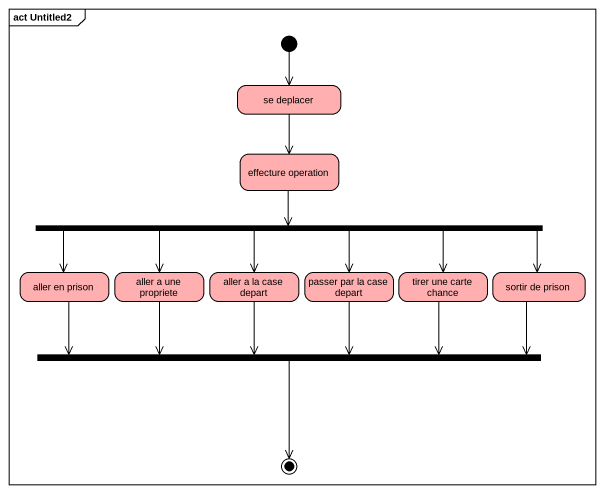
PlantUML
@startuml
mainframe act Untitled2
hide empty description
state "se deplacer" as se_deplacer #FFAFAF
state "effecture operation" as effecture_operation #FFAFAF
state fork1 <<fork>>
state "aller en prison" as aller_en_prison #FFAFAF
state "aller a une propriete" as aller_a_une_propriete #FFAFAF
state "aller a la case depart" as aller_a_la_case_depart #FFAFAF
state "passer par la case depart" as passer_par_la_case_depart #FFAFAF
state "tirer une carte chance" as tirer_une_carte_chance #FFAFAF
state "sortir de prison" as sortir_de_prison #FFAFAF
state fork2 <<join>>
[*] --> se_deplacer
se_deplacer --> effecture_operation
effecture_operation --> fork1
fork1 -left-> aller_en_prison
fork1 -left-> aller_a_une_propriete
fork1 --> aller_a_la_case_depart
fork1 --> passer_par_la_case_depart
fork1 -right-> tirer_une_carte_chance
fork1 -right-> sortir_de_prison
aller_en_prison -right-> fork2
aller_a_une_propriete -right-> fork2
aller_a_la_case_depart --> fork2
passer_par_la_case_depart --> fork2
tirer_une_carte_chance -left-> fork2
sortir_de_prison -left-> fork2
fork2 --> [*]
@enduml
